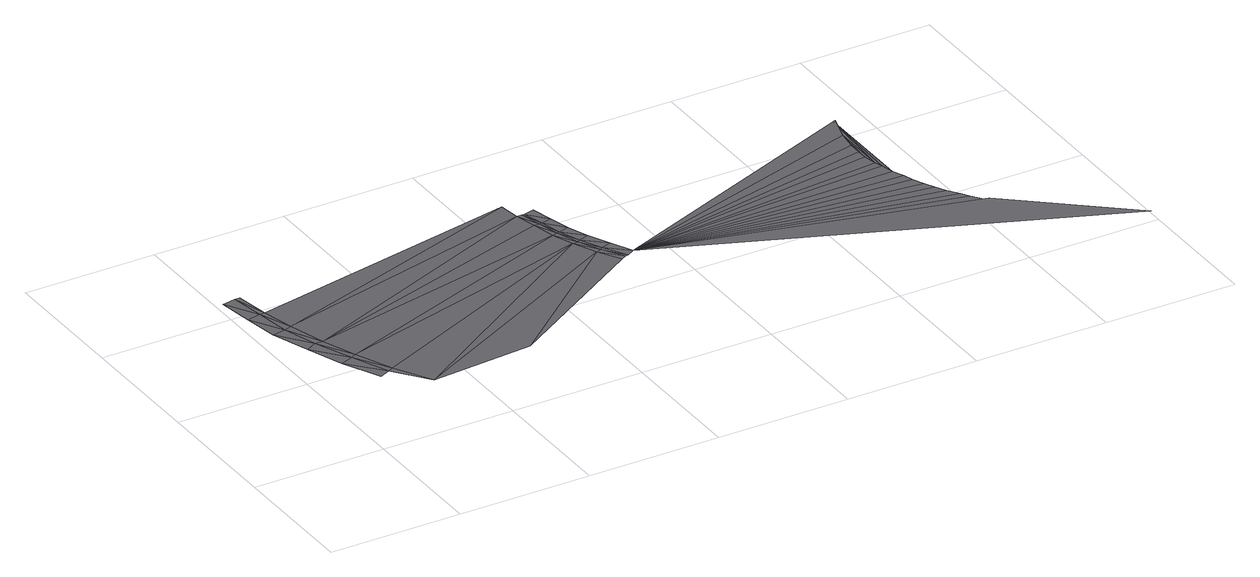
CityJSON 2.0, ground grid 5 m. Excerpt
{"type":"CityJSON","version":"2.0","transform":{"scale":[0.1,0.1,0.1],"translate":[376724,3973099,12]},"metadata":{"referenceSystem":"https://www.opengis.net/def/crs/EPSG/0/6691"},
"CityObjects":{
"road1":{"type":"Road","attributes":{"class":"1040","function":"9020","RoadStructureAttribute.sectionType":"9999"},"geometry":[{"type":"MultiSurface","lod":"3","boundaries":[[[0,1,2]],[[3,4,0]],[[2,5,6]],[[1,5,2]],[[4,1,0]],[[5,7,6]],[[6,7,8]],[[9,10,3]],[[10,4,3]],[[7,11,8]],[[1,12,5]],[[4,13,1]],[[5,14,7]],[[12,14,5]],[[13,12,1]],[[14,15,7]],[[7,15,11]],[[10,16,4]],[[16,13,4]],[[15,17,11]],[[18,16,10]],[[16,19,13]],[[20,21,18]],[[12,13,22]],[[14,12,23]],[[19,22,13]],[[15,14,24]],[[16,18,19]],[[25,12,22]],[[12,25,23]],[[14,23,24]],[[18,21,19]],[[20,26,21]],[[22,27,25]],[[19,28,22]],[[25,29,23]],[[27,29,25]],[[28,27,22]],[[29,30,23]],[[21,31,19]],[[31,28,19]],[[27,32,29]],[[28,33,27]],[[32,34,29]],[[33,32,27]],[[29,34,30]],[[34,35,30]],[[26,36,21]],[[36,31,21]],[[37,33,28]],[[31,37,28]],[[32,38,34]],[[33,39,32]],[[34,40,35]],[[41,37,31]],[[38,40,34]],[[39,38,32]],[[37,42,33]],[[36,41,31]],[[40,43,35]],[[42,39,33]],[[41,44,37]],[[44,42,37]],[[45,46,44]],[[47,45,44]],[[46,48,44]],[[49,47,44]],[[48,50,44]],[[51,49,44]],[[50,52,44]],[[53,51,44]],[[52,54,44]],[[55,53,44]],[[56,55,44]],[[54,57,44]],[[58,56,44]],[[59,58,44]],[[60,59,44]],[[57,61,44]],[[62,60,44]],[[63,46,45]],[[63,48,46]],[[50,48,57]],[[52,50,57]],[[54,52,57]],[[48,63,57]],[[63,61,57]]],"semantics":{"surfaces":[{"type":"TrafficArea","function":"1000"},{"type":"TrafficArea","function":"2000"}],"values":[0,0,0,0,0,0,0,0,0,0,0,0,0,0,0,0,0,0,0,0,0,1,1,1,1,1,1,1,1,1,1,1,1,0,0,0,0,0,0,0,0,0,0,0,0,0,0,0,0,0,0,0,0,0,0,0,0,0,0,0,0,0,0,0,0,0,0,0,0,0,0,0,0,0,0,0,0,0,0,0,0,0,0,0,0,0,0]}}]}
},
"vertices":[
[12,70,0],[16,72,0],[7,84,0],[17,56,0],[22,58,0],[12,85,0],[5,97,0],[10,98,0],[3,110,0],[24,42,0],[28,44,0],[8,111,0],[19,72,0],[24,59,0],[15,86,0],[12,98,0],[30,45,0],[10,111,0],[38,31,0],[123,84,1],[77,34,0],[127,75,1],[120,92,1],[116,109,1],[115,117,1],[118,101,1],[132,67,1],[122,93,1],[125,84,1],[120,101,1],[118,109,1],[129,76,1],[123,93,1],[126,85,1],[121,101,1],[119,109,1],[134,68,1],[130,77,1],[127,94,1],[130,86,1],[125,102,1],[135,68,1],[134,78,1],[123,110,1],[138,70,1],[239,71,1],[238,76,1],[241,67,1],[237,79,1],[242,63,1],[236,84,1],[244,59,1],[236,88,1],[246,55,1],[236,93,1],[248,51,1],[251,47,1],[237,100,1],[253,44,1],[256,40,1],[257,38,2],[240,110,1],[299,3,2],[239,109,1]
]}
